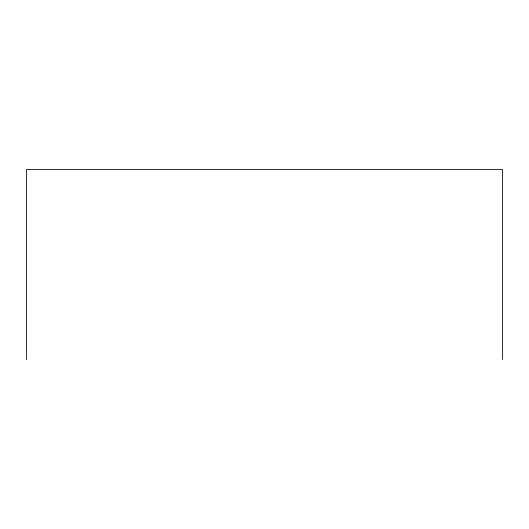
<?xml version="1.0" encoding="UTF-8"?>
<svg xmlns="http://www.w3.org/2000/svg" width="529" height="529" viewBox="0 0 529 529"><rect width="100%" height="100%" fill="white"/><g stroke="black" fill="none" stroke-linecap="round" stroke-linejoin="round"><path stroke-width="0.79" d="M502.55 359.541L502.55 169.459L26.45 169.459L26.45 359.541"/></g></svg>
